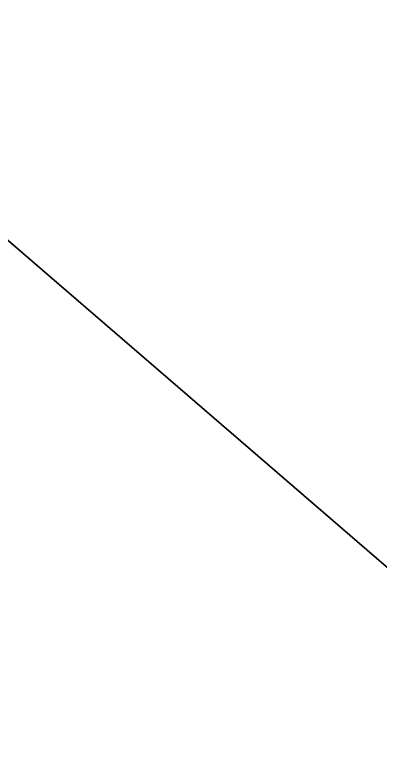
# Model space of a CAD drawing. Header units: inches. Extents: x -297 to 297, y -272 to 272.
# Drawn here: x -97.4 to -73.89, y -52.26 to -4.27 of the extents above; entities that cross this region are included whole.
import ezdxf

# ---------------------------------------------------------------- set-up
doc = ezdxf.new("R2010")
doc.units = ezdxf.units.IN
doc.header["$MEASUREMENT"] = 0
doc.layers.get('0').update_dxf_attribs({"true_color": 0xffffff})
doc.layers.add('Google_Earth_Snapshot', color=7, linetype='Continuous', true_color=0x009987)
doc.layers.add('Google_Earth_Terrain', color=7, linetype='Continuous', true_color=0x664400)

# ---------------------------------------------------------------- blocks, each defined once
blk = doc.blocks.new('Google_Earth_Terrain')
at = {"color": 8, "true_color": 0x7c7c7c}
mesh = blk.add_polyface(dxfattribs=at)
corners = [(-56.663, -54.329, 0), (-58.044, -1.518, 0), (-116.088, -3.036, 0)]
mesh.append_faces([[corners[k] for k in face] for face in [(0, 1, 2)]], dxfattribs={"color": 8})
mesh = blk.add_polyface(dxfattribs=at)
corners = [(-56.663, -54.329, 0), (-116.088, -3.036, 0), (-114.707, -55.847)]
mesh.append_faces([[corners[k] for k in face] for face in [(0, 1, 2)]], dxfattribs={"color": 8})
blk = doc.blocks.new('Google_Earth_Snapshot')
at = {"color": 8, "true_color": 0x7c7c7c}
mesh = blk.add_polyface(dxfattribs=at)
corners = [(-283.321, -271.651), (283.321, 271.651), (-297.13, 256.472), (297.13, -256.472)]
mesh.append_faces([[corners[k] for k in face] for face in [(0, 1, 2), (1, 0, 3)]], dxfattribs={"vtx0": -1, "color": 8})

msp = doc.modelspace()

# ---------------------------------------------------------------- block references
at = {"layer": 'Google_Earth_Snapshot', "color": 9, "true_color": 0xc8c8c8}
msp.add_blockref('Google_Earth_Snapshot', (0, 0), dxfattribs=at)
at = {"layer": 'Google_Earth_Terrain', "color": 9, "true_color": 0xc8c8c8}
msp.add_blockref('Google_Earth_Terrain', (0, 0), dxfattribs=at)

doc.saveas('drawing.dxf')
